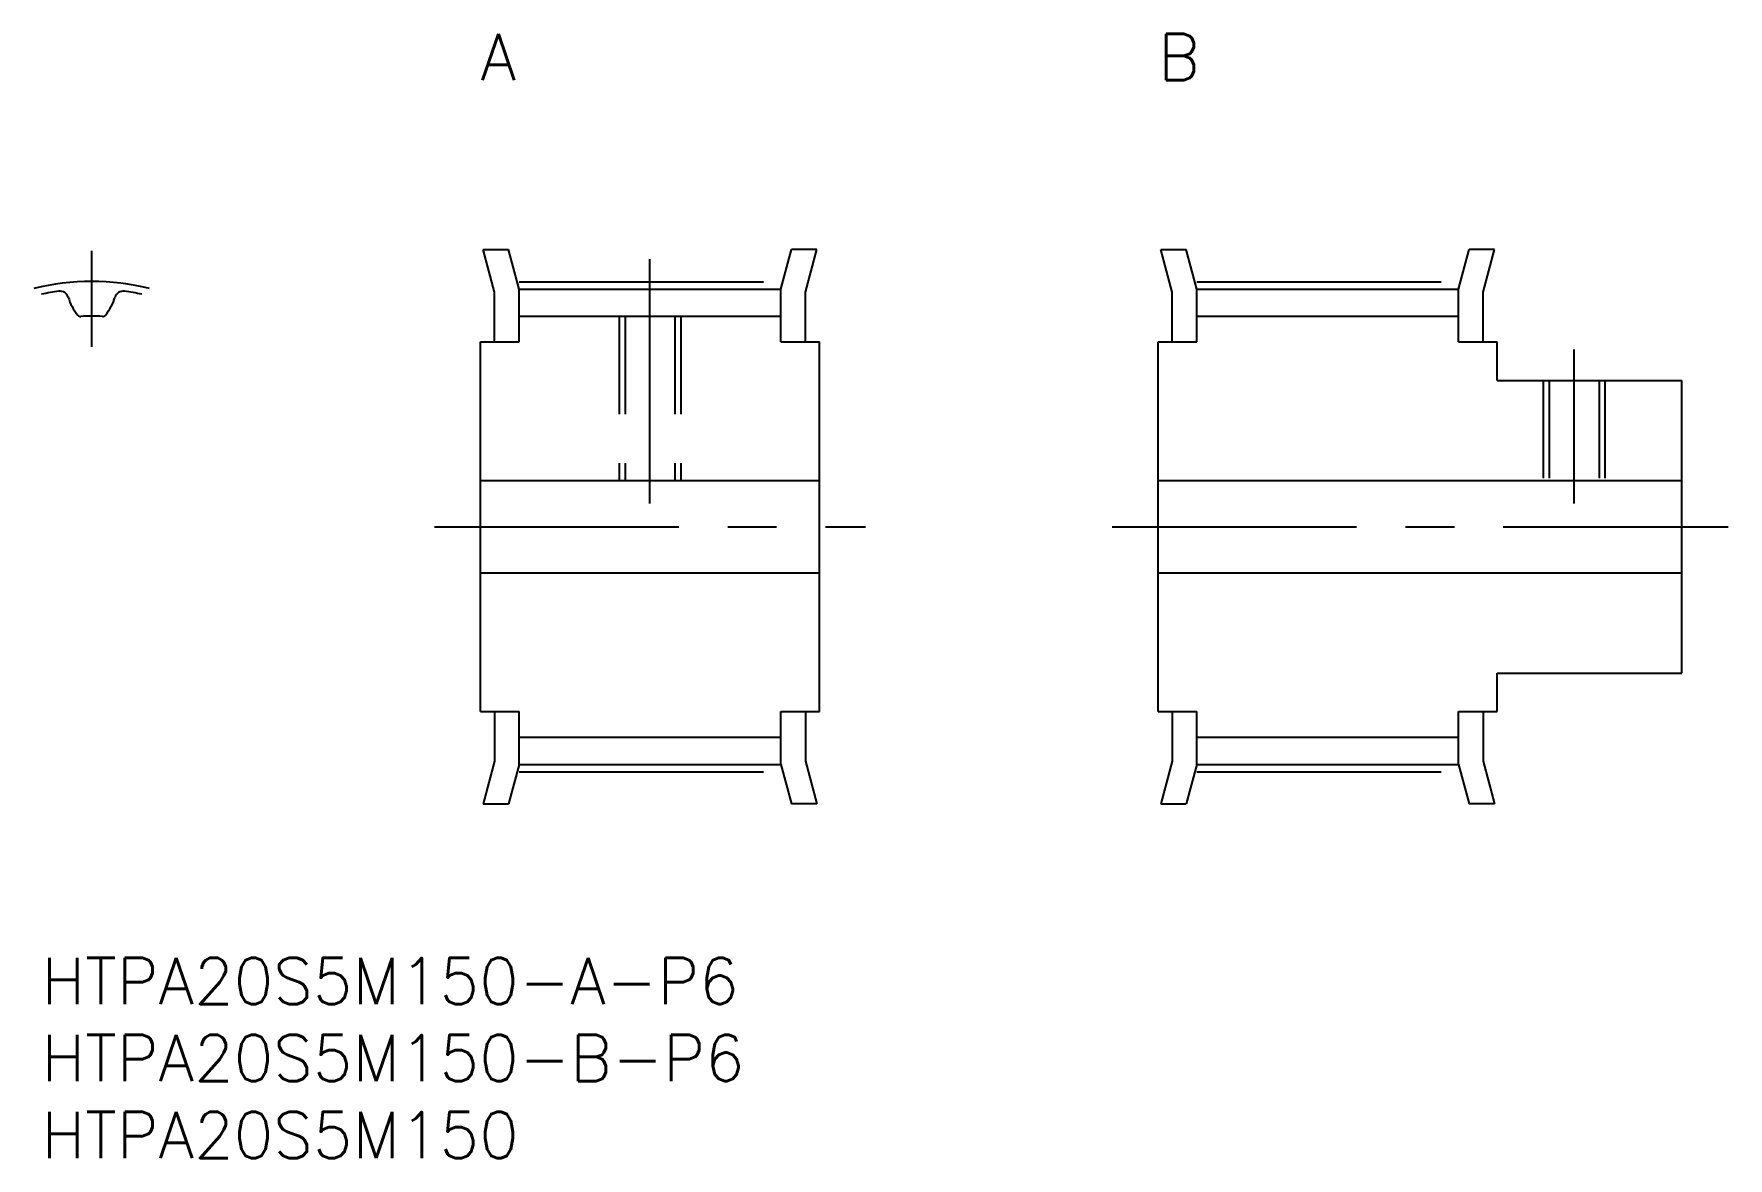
# Model space of a CAD drawing. Extents: x 0 to 110, y -13 to 60.
import ezdxf

# ---------------------------------------------------------------- set-up
doc = ezdxf.new("R2010")
doc.units = 0
doc.header["$LTSCALE"] = 0.5
doc.linetypes.add('CENTER', pattern=[50.8, 31.75, -6.35, 6.35, -6.35])
doc.linetypes.add('DASHED', pattern=[19.05, 12.7, -6.35])
for name, color, linetype in [('MSM_CENTER', 1, 'CENTER'), ('MSM_CONTINUOUS', 7, 'CONTINUOUS'), ('MSM_DASHED', 4, 'DASHED'), ('MSM_PART_NUMBER', 7, 'CONTINUOUS')]:
    doc.layers.add(name, color=color, linetype=linetype)
doc.styles.get("Standard").update_dxf_attribs({"font": 'txt.shx', "height": 3, "bigfont": 'bigfont.shx'})

# ---------------------------------------------------------------- blocks, each defined once
blk = doc.blocks.new('*U3')
at = {"layer": 'MSM_PART_NUMBER'}
blk.add_text('HTPA20S5M150-A-P6', height=3, dxfattribs=at).set_placement((0, -3))
blk = doc.blocks.new('*U4')
at = {"layer": 'MSM_PART_NUMBER'}
blk.add_text('HTPA20S5M150-B-P6', height=3, dxfattribs=at).set_placement((0, -8))
blk = doc.blocks.new('*U5')
at = {"layer": 'MSM_PART_NUMBER'}
blk.add_text('HTPA20S5M150', height=3, dxfattribs=at).set_placement((0, -13))
blk = doc.blocks.new('*U6')
at = {"layer": 'MSM_PART_NUMBER'}
blk.add_text('A', height=3, dxfattribs=at).set_placement((28.5, 57))
blk = doc.blocks.new('*U7')
at = {"layer": 'MSM_PART_NUMBER'}
blk.add_text('B', height=3, dxfattribs=at).set_placement((72.5, 57))

msp = doc.modelspace()

# ---------------------------------------------------------------- linework, layer by layer
at = {"layer": 'MSM_CENTER'}
for p, q in [((3.25, 45.91), (3.25, 39.67)), ((39.5, 29.5), (39.5, 45.91)), ((31, 43.91), (48, 43.91)), ((75, 43.91), (92, 43.91)), ((99.5, 29.5), (99.5, 39.5)), ((25.5, 28), (53.5, 28)), ((69.5, 28), (109.5, 28)), ((31, 12.09), (48, 12.09)), ((75, 12.09), (92, 12.09))]:
    msp.add_line(p, q, dxfattribs=at)
msp.add_arc((3.25, 28), 15.92, 76.3714, 103.6286, dxfattribs=at)
at = {"layer": 'MSM_CONTINUOUS'}
for p, q in [((28.66, 46), (30.31, 46)), ((29.4, 43.22), (28.66, 46)), ((31, 43.43), (30.31, 46)), ((48, 43.43), (48.69, 46)), ((50.34, 46), (48.69, 46)), ((49.6, 43.22), (50.34, 46)), ((73.4, 43.22), (72.66, 46)), ((72.66, 46), (74.31, 46)), ((75, 43.43), (74.31, 46)), ((92, 43.43), (92.69, 46)), ((94.34, 46), (92.69, 46)), ((93.6, 43.22), (94.34, 46)), ((29.4, 40), (29.4, 43.22)), ((31, 43.43), (48, 43.43)), ((31, 40), (31, 43.43)), ((48, 40), (48, 43.43)), ((49.6, 40), (49.6, 43.22)), ((73.4, 40), (73.4, 43.22)), ((75, 43.43), (92, 43.43)), ((75, 40), (75, 43.43)), ((92, 40), (92, 43.43)), ((93.6, 40), (93.6, 43.22)), ((31, 41.66), (48, 41.66)), ((75, 41.66), (92, 41.66)), ((28.5, 16), (28.5, 40)), ((28.5, 40), (31, 40)), ((48, 40), (50.5, 40)), ((50.5, 16), (50.5, 40)), ((72.5, 40), (75, 40)), ((72.5, 16), (72.5, 40)), ((92, 40), (94.5, 40)), ((94.5, 37.5), (94.5, 40)), ((94.5, 37.5), (106.5, 37.5)), ((106.5, 18.5), (106.5, 37.5)), ((28.5, 31), (50.5, 31)), ((72.5, 31), (106.5, 31)), ((28.5, 25), (50.5, 25)), ((72.5, 25), (106.5, 25)), ((94.5, 18.5), (106.5, 18.5)), ((94.5, 16), (94.5, 18.5)), ((28.5, 16), (31, 16)), ((29.4, 16), (29.4, 12.78)), ((31, 12.56), (31, 16)), ((48, 12.56), (48, 16)), ((48, 16), (50.5, 16)), ((49.6, 16), (49.6, 12.78)), ((72.5, 16), (75, 16)), ((73.4, 16), (73.4, 12.78)), ((75, 12.56), (75, 16)), ((92, 12.56), (92, 16)), ((92, 16), (94.5, 16)), ((93.6, 16), (93.6, 12.78)), ((31, 14.33), (48, 14.33)), ((75, 14.33), (92, 14.33)), ((29.4, 12.78), (28.66, 10)), ((31, 12.56), (30.31, 10)), ((31, 12.56), (48, 12.56)), ((48, 12.56), (48.69, 10)), ((49.6, 12.78), (50.34, 10)), ((73.4, 12.78), (72.66, 10)), ((75, 12.56), (74.31, 10)), ((75, 12.56), (92, 12.56)), ((92, 12.56), (92.69, 10)), ((93.6, 12.78), (94.34, 10)), ((28.66, 10), (30.31, 10)), ((50.34, 10), (48.69, 10)), ((72.66, 10), (74.31, 10)), ((94.34, 10), (92.69, 10))]:
    msp.add_line(p, q, dxfattribs=at)
for centre, radius, start, end in [((3.25, 28), 15.44, 97.9029, 102.1552), ((1.2, 42.74), 0.55, 16.2816, 97.9029), ((5.3, 42.74), 0.55, 82.0971, 163.7184), ((3.25, 28), 15.44, 77.8448, 82.0971), ((4.88, 43.82), 3.28, 196.2816, 219.3811), ((1.63, 43.82), 3.27, 320.6189, 343.7184), ((2.54, 41.9), 0.25, 219.3811, 272.9377), ((3.25, 28), 13.67, 87.0623, 92.9377), ((3.96, 41.9), 0.25, 267.0623, 320.6189)]:
    msp.add_arc(centre, radius, start, end, dxfattribs=at)
at = {"layer": 'MSM_DASHED'}
for p, q in [((37.5, 41.66), (37.5, 31)), ((37.88, 41.66), (37.88, 31)), ((41.12, 41.66), (41.12, 31)), ((41.5, 41.66), (41.5, 31)), ((97.5, 37.5), (97.5, 31)), ((97.88, 37.5), (97.88, 31)), ((101.12, 37.5), (101.12, 31)), ((101.5, 37.5), (101.5, 31))]:
    msp.add_line(p, q, dxfattribs=at)

# ---------------------------------------------------------------- block references
at = {"layer": 'MSM_CONTINUOUS'}
for name in ['*U6', '*U7', '*U3', '*U4', '*U5']:
    msp.add_blockref(name, (0, 0), dxfattribs=at)

doc.saveas('drawing.dxf')
